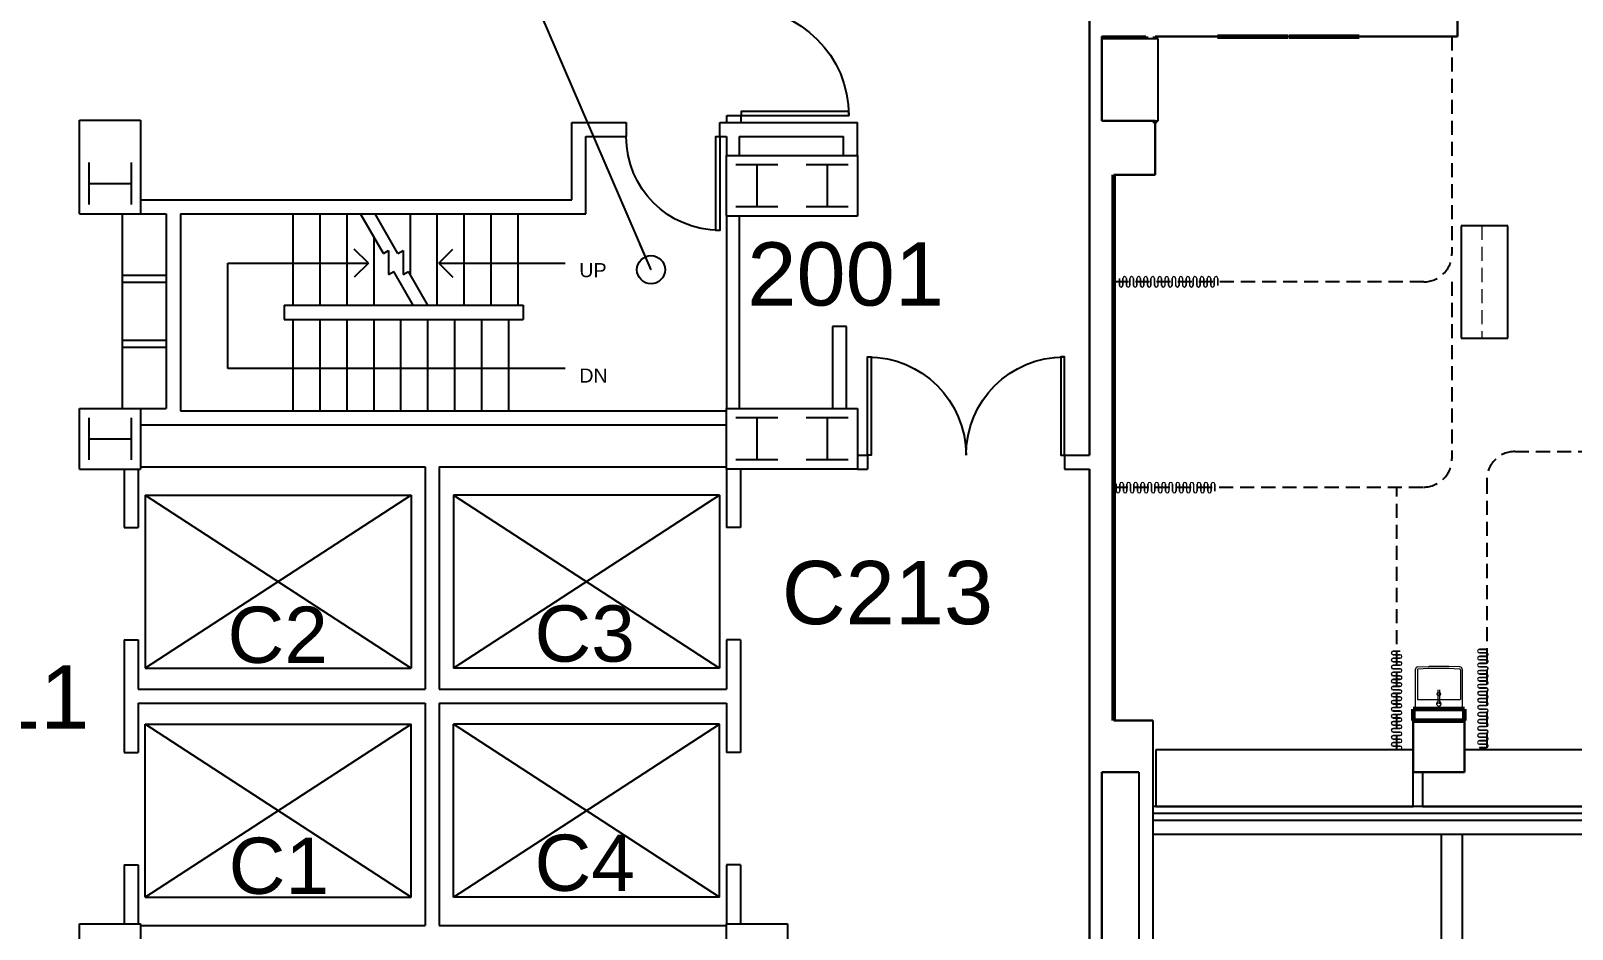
# Model space of a CAD drawing. Header units: inches. Extents: x -281 to 5521, y -151 to 3105.
# Drawn here: x 3314 to 3971, y 1324 to 1707 of the extents above; entities that cross this region are included whole.
import ezdxf

# ---------------------------------------------------------------- set-up
doc = ezdxf.new("R2010")
doc.units = ezdxf.units.IN
doc.header["$LTSCALE"] = 48
doc.header["$MEASUREMENT"] = 0
doc.linetypes.add('HIDDEN2', pattern=[0.1875, 0.125, -0.0625])
doc.layers.get('0').update_dxf_attribs({"linetype": 'CONTINUOUS'})
for name, color, linetype in [('A-ANNO-RNUM', 4, 'CONTINUOUS'), ('A-ANNO-TEXT', 4, 'CONTINUOUS'), ('A-ANNO-TEXT-IDEN', 4, 'CONTINUOUS'), ('A-CLNG-TRAK', 1, 'HIDDEN2'), ('A-DOOR', 2, 'CONTINUOUS'), ('A-FLOR-CASE', 3, 'CONTINUOUS'), ('A-FLOR-CASE-UPPR', 3, 'HIDDEN2'), ('A-FLOR-EVTR', 2, 'CONTINUOUS'), ('A-FLOR-STRS', 2, 'CONTINUOUS'), ('A-GLAZ', 2, 'CONTINUOUS'), ('A-GLAZ-SILL', 1, 'CONTINUOUS'), ('A-ROOF-THIN', 1, 'CONTINUOUS'), ('A-WALL-FULL', 6, 'CONTINUOUS'), ('S-COLS', 5, 'CONTINUOUS')]:
    doc.layers.add(name, color=color, linetype=linetype)
doc.layers.add('P-SANR-FIXT', color=2, linetype='CONTINUOUS', lineweight=9)
doc.layers.add('Q-SPCQ', color=91, linetype='CONTINUOUS', lineweight=9)
doc.styles.add('ARIAL', font='arial.ttf')
doc.styles.get("Standard").update_dxf_attribs({"font": 'SIMPLEX.SHX'})
doc.dimstyles.new('DIM1-4', dxfattribs={"dimscale": 48, "dimtxt": 0.09375, "dimasz": 0.125, "dimexe": 0.125, "dimexo": 0.09375, "dimgap": 0.046875, "dimtad": 1, "dimdec": 4, "dimzin": 7, "dimdsep": 46, "dimlunit": 4, "dimtxsty": 'Standard', "dimblk": 'TICK', "dimcen": 2.25, "dimdle": 1.5, "dimadec": 0, "dimazin": 0, "dimtfac": 1, "dimtdec": 4, "dimtix": 1, "dimtofl": 0, "dimtmove": 2, "dimatfit": 3, "dimldrblk": 'TICK', "dimfxl": 1, "dimtolj": 1, "dimtzin": 0, "dimarcsym": 0})

# ---------------------------------------------------------------- blocks, each defined once
blk = doc.blocks.new('*U207')
for p, q in [((0, 0), (0, 0)), ((-40, 0), (-40, 0))]:
    blk.add_line(p, q)
blk.add_lwpolyline([(0, 0), (0, 40), (-1.75, 40), (-1.75, 0)], close=True)
blk.add_arc((0, 0), 40, 90, 180)
blk = doc.blocks.new('*U151')
for p, q in [((0, 0), (0, 0)), ((-46, 0), (-46, 0))]:
    blk.add_line(p, q)
blk.add_lwpolyline([(0, 0), (0, -46), (-1.75, -46), (-1.75, 0)], close=True)
blk.add_arc((0, 0), 46, 180, 270)
blk = doc.blocks.new('TICK')
at = {"linetype": 'Continuous'}
blk.add_line((0.988, 0), (-0.988, 0), dxfattribs=at)
at = {"color": 11}
blk.add_line((-0.223, -0.223), (0.223, 0.223), dxfattribs=at)
blk = doc.blocks.new('*U149')
for p, q in [((0, 0), (0, 0)), ((46, 0), (46, 0))]:
    blk.add_line(p, q)
blk.add_lwpolyline([(0, 0), (0, 46), (1.75, 46), (1.75, 0)], close=True)
blk.add_arc((0, 0), 46, 0, 90)
blk = doc.blocks.new('*U150')
for p, q in [((0, 0), (0, 0)), ((-46, 0), (-46, 0))]:
    blk.add_line(p, q)
blk.add_lwpolyline([(0, 0), (0, 46), (-1.75, 46), (-1.75, 0)], close=True)
blk.add_arc((0, 0), 46, 90, 180)
blk = doc.blocks.new('CURTAIN8 - CURTAIN-841769-SECOND FLOOR INFUSION PLAN')
at = {"layer": 'Q-SPCQ'}
for p, q in [((1473.08, 259.48), (1470.08, 259.48)), ((1470.08, 259.45), (1473.08, 259.45)), ((1473.08, 258.01), (1470.08, 258.01)), ((1470.08, 257.98), (1473.08, 257.98)), ((1473.08, 259.45), (1473.08, 259.48)), ((1473.08, 256.48), (1470.08, 256.48)), ((1470.08, 256.45), (1473.08, 256.45)), ((1473.08, 255.01), (1470.08, 255.01)), ((1470.08, 254.98), (1473.08, 254.98)), ((1473.08, 253.48), (1470.08, 253.48)), ((1470.08, 253.45), (1473.08, 253.45)), ((1473.08, 252.01), (1470.08, 252.01)), ((1470.08, 251.98), (1473.08, 251.98)), ((1473.08, 250.48), (1470.08, 250.48)), ((1470.08, 250.45), (1473.08, 250.45)), ((1473.08, 249.01), (1470.08, 249.01)), ((1470.08, 248.98), (1473.08, 248.98)), ((1473.08, 247.48), (1470.08, 247.48)), ((1470.08, 247.45), (1473.08, 247.45)), ((1473.08, 246.01), (1470.08, 246.01)), ((1470.08, 245.98), (1473.08, 245.98)), ((1473.08, 244.48), (1470.08, 244.48)), ((1470.08, 244.45), (1473.08, 244.45)), ((1473.08, 243.01), (1470.08, 243.01)), ((1470.08, 242.98), (1473.08, 242.98)), ((1473.08, 241.48), (1470.08, 241.48)), ((1470.08, 241.45), (1473.08, 241.45)), ((1473.08, 240.01), (1470.08, 240.01)), ((1470.08, 239.98), (1473.08, 239.98)), ((1473.08, 238.48), (1470.08, 238.48)), ((1470.08, 238.45), (1473.08, 238.45)), ((1473.08, 237.01), (1470.08, 237.01)), ((1470.08, 236.98), (1473.08, 236.98)), ((1473.08, 235.48), (1470.08, 235.48)), ((1470.08, 235.45), (1473.08, 235.45)), ((1473.08, 234.01), (1470.08, 234.01)), ((1470.08, 233.98), (1473.08, 233.98)), ((1473.08, 232.48), (1470.08, 232.48)), ((1470.08, 232.45), (1473.08, 232.45)), ((1473.08, 231.01), (1470.08, 231.01)), ((1470.08, 230.98), (1473.08, 230.98)), ((1473.08, 229.48), (1470.08, 229.48)), ((1470.08, 229.45), (1473.08, 229.45)), ((1473.08, 228.01), (1470.08, 228.01)), ((1470.08, 227.98), (1473.08, 227.98)), ((1473.08, 226.48), (1470.08, 226.48)), ((1470.08, 226.45), (1473.08, 226.45)), ((1473.08, 225.01), (1470.08, 225.01)), ((1470.08, 224.98), (1473.08, 224.98)), ((1473.08, 223.48), (1470.08, 223.48)), ((1470.08, 223.45), (1473.08, 223.45)), ((1473.08, 222.01), (1470.08, 222.01)), ((1470.08, 221.98), (1473.08, 221.98)), ((1473.08, 220.48), (1470.08, 220.48)), ((1470.08, 220.45), (1473.08, 220.45)), ((1473.08, 219.01), (1470.08, 219.01)), ((1470.08, 218.98), (1473.08, 218.98)), ((1473.08, 217.48), (1470.08, 217.48)), ((1470.08, 217.48), (1470.08, 217.45)), ((1470.08, 217.45), (1473.08, 217.45))]:
    blk.add_line(p, q, dxfattribs=at)
for centre, radius, start, end in [((1470.08, 258.73), 0.75, 90, 270), ((1470.08, 258.73), 0.719, 90, 270), ((1473.08, 257.23), 0.781, 270, 90), ((1473.08, 257.23), 0.75, 270, 90), ((1470.08, 255.73), 0.75, 90, 270), ((1470.08, 252.73), 0.75, 90, 270), ((1470.08, 249.73), 0.75, 90, 270), ((1470.08, 255.73), 0.719, 90, 270), ((1470.08, 252.73), 0.719, 90, 270), ((1470.08, 249.73), 0.719, 90, 270), ((1473.08, 254.23), 0.781, 270, 90), ((1473.08, 254.23), 0.75, 270, 90), ((1473.08, 251.23), 0.781, 270, 90), ((1473.08, 251.23), 0.75, 270, 90), ((1470.08, 246.73), 0.75, 90, 270), ((1470.08, 243.73), 0.75, 90, 270), ((1470.08, 246.73), 0.719, 90, 270), ((1470.08, 243.73), 0.719, 90, 270), ((1473.08, 248.23), 0.781, 270, 90), ((1473.08, 248.23), 0.75, 270, 90), ((1473.08, 245.23), 0.781, 270, 90), ((1473.08, 245.23), 0.75, 270, 90), ((1470.08, 240.73), 0.75, 90, 270), ((1470.08, 237.73), 0.75, 90, 270), ((1470.08, 240.73), 0.719, 90, 270), ((1470.08, 237.73), 0.719, 90, 270), ((1473.08, 242.23), 0.781, 270, 90), ((1473.08, 242.23), 0.75, 270, 90), ((1473.08, 239.23), 0.781, 270, 90), ((1473.08, 239.23), 0.75, 270, 90), ((1473.08, 236.23), 0.781, 270, 90), ((1473.08, 236.23), 0.75, 270, 90), ((1470.08, 234.73), 0.75, 90, 270), ((1470.08, 231.73), 0.75, 90, 270), ((1470.08, 234.73), 0.719, 90, 270), ((1470.08, 231.73), 0.719, 90, 270), ((1473.08, 233.23), 0.781, 270, 90), ((1473.08, 233.23), 0.75, 270, 90), ((1473.08, 230.23), 0.781, 270, 90), ((1473.08, 230.23), 0.75, 270, 90), ((1470.08, 228.73), 0.75, 90, 270), ((1470.08, 225.73), 0.75, 90, 270), ((1470.08, 228.73), 0.719, 90, 270), ((1470.08, 225.73), 0.719, 90, 270), ((1473.08, 227.23), 0.781, 270, 90), ((1473.08, 227.23), 0.75, 270, 90), ((1473.08, 224.23), 0.781, 270, 90), ((1473.08, 224.23), 0.75, 270, 90), ((1470.08, 222.73), 0.75, 90, 270), ((1470.08, 219.73), 0.75, 90, 270), ((1470.08, 222.73), 0.719, 90, 270), ((1470.08, 219.73), 0.719, 90, 270), ((1473.08, 221.23), 0.781, 270, 90), ((1473.08, 221.23), 0.75, 270, 90), ((1473.08, 218.23), 0.781, 270, 90), ((1473.08, 218.23), 0.75, 270, 90)]:
    blk.add_arc(centre, radius, start, end, dxfattribs=at)
blk = doc.blocks.new('CURTAIN10 - CURTAIN-842269-SECOND FLOOR INFUSION PLAN')
at = {"layer": 'Q-SPCQ'}
for p, q in [((1473.08, 259.48), (1470.08, 259.48)), ((1470.08, 259.45), (1473.08, 259.45)), ((1473.08, 258.01), (1470.08, 258.01)), ((1470.08, 257.98), (1473.08, 257.98)), ((1473.08, 259.45), (1473.08, 259.48)), ((1473.08, 256.48), (1470.08, 256.48)), ((1470.08, 256.45), (1473.08, 256.45)), ((1473.08, 255.01), (1470.08, 255.01)), ((1470.08, 254.98), (1473.08, 254.98)), ((1473.08, 253.48), (1470.08, 253.48)), ((1470.08, 253.45), (1473.08, 253.45)), ((1473.08, 252.01), (1470.08, 252.01)), ((1470.08, 251.98), (1473.08, 251.98)), ((1473.08, 250.48), (1470.08, 250.48)), ((1470.08, 250.45), (1473.08, 250.45)), ((1473.08, 249.01), (1470.08, 249.01)), ((1470.08, 248.98), (1473.08, 248.98)), ((1473.08, 247.48), (1470.08, 247.48)), ((1470.08, 247.45), (1473.08, 247.45)), ((1473.08, 246.01), (1470.08, 246.01)), ((1470.08, 245.98), (1473.08, 245.98)), ((1473.08, 244.48), (1470.08, 244.48)), ((1470.08, 244.45), (1473.08, 244.45)), ((1473.08, 243.01), (1470.08, 243.01)), ((1470.08, 242.98), (1473.08, 242.98)), ((1473.08, 241.48), (1470.08, 241.48)), ((1470.08, 241.45), (1473.08, 241.45)), ((1473.08, 240.01), (1470.08, 240.01)), ((1470.08, 239.98), (1473.08, 239.98)), ((1473.08, 238.48), (1470.08, 238.48)), ((1470.08, 238.45), (1473.08, 238.45)), ((1473.08, 237.01), (1470.08, 237.01)), ((1470.08, 236.98), (1473.08, 236.98)), ((1473.08, 235.48), (1470.08, 235.48)), ((1470.08, 235.45), (1473.08, 235.45)), ((1473.08, 234.01), (1470.08, 234.01)), ((1470.08, 233.98), (1473.08, 233.98)), ((1473.08, 232.48), (1470.08, 232.48)), ((1470.08, 232.45), (1473.08, 232.45)), ((1473.08, 231.01), (1470.08, 231.01)), ((1470.08, 230.98), (1473.08, 230.98)), ((1473.08, 229.48), (1470.08, 229.48)), ((1470.08, 229.45), (1473.08, 229.45)), ((1473.08, 228.01), (1470.08, 228.01)), ((1470.08, 227.98), (1473.08, 227.98)), ((1473.08, 226.48), (1470.08, 226.48)), ((1470.08, 226.45), (1473.08, 226.45)), ((1473.08, 225.01), (1470.08, 225.01)), ((1470.08, 224.98), (1473.08, 224.98)), ((1473.08, 223.48), (1470.08, 223.48)), ((1470.08, 223.45), (1473.08, 223.45)), ((1473.08, 222.01), (1470.08, 222.01)), ((1470.08, 221.98), (1473.08, 221.98)), ((1473.08, 220.48), (1470.08, 220.48)), ((1470.08, 220.45), (1473.08, 220.45)), ((1473.08, 219.01), (1470.08, 219.01)), ((1470.08, 218.98), (1473.08, 218.98)), ((1473.08, 217.48), (1470.08, 217.48)), ((1470.08, 217.48), (1470.08, 217.45)), ((1470.08, 217.45), (1473.08, 217.45))]:
    blk.add_line(p, q, dxfattribs=at)
for centre, radius, start, end in [((1470.08, 258.73), 0.75, 90, 270), ((1470.08, 258.73), 0.719, 90, 270), ((1473.08, 257.23), 0.781, 270, 90), ((1473.08, 257.23), 0.75, 270, 90), ((1470.08, 255.73), 0.75, 90, 270), ((1470.08, 252.73), 0.75, 90, 270), ((1470.08, 249.73), 0.75, 90, 270), ((1470.08, 255.73), 0.719, 90, 270), ((1470.08, 252.73), 0.719, 90, 270), ((1470.08, 249.73), 0.719, 90, 270), ((1473.08, 254.23), 0.781, 270, 90), ((1473.08, 254.23), 0.75, 270, 90), ((1473.08, 251.23), 0.781, 270, 90), ((1473.08, 251.23), 0.75, 270, 90), ((1470.08, 246.73), 0.75, 90, 270), ((1470.08, 243.73), 0.75, 90, 270), ((1470.08, 246.73), 0.719, 90, 270), ((1470.08, 243.73), 0.719, 90, 270), ((1473.08, 248.23), 0.781, 270, 90), ((1473.08, 248.23), 0.75, 270, 90), ((1473.08, 245.23), 0.781, 270, 90), ((1473.08, 245.23), 0.75, 270, 90), ((1470.08, 240.73), 0.75, 90, 270), ((1470.08, 237.73), 0.75, 90, 270), ((1470.08, 240.73), 0.719, 90, 270), ((1470.08, 237.73), 0.719, 90, 270), ((1473.08, 242.23), 0.781, 270, 90), ((1473.08, 242.23), 0.75, 270, 90), ((1473.08, 239.23), 0.781, 270, 90), ((1473.08, 239.23), 0.75, 270, 90), ((1473.08, 236.23), 0.781, 270, 90), ((1473.08, 236.23), 0.75, 270, 90), ((1470.08, 234.73), 0.75, 90, 270), ((1470.08, 231.73), 0.75, 90, 270), ((1470.08, 234.73), 0.719, 90, 270), ((1470.08, 231.73), 0.719, 90, 270), ((1473.08, 233.23), 0.781, 270, 90), ((1473.08, 233.23), 0.75, 270, 90), ((1473.08, 230.23), 0.781, 270, 90), ((1473.08, 230.23), 0.75, 270, 90), ((1470.08, 228.73), 0.75, 90, 270), ((1470.08, 225.73), 0.75, 90, 270), ((1470.08, 228.73), 0.719, 90, 270), ((1470.08, 225.73), 0.719, 90, 270), ((1473.08, 227.23), 0.781, 270, 90), ((1473.08, 227.23), 0.75, 270, 90), ((1473.08, 224.23), 0.781, 270, 90), ((1473.08, 224.23), 0.75, 270, 90), ((1470.08, 222.73), 0.75, 90, 270), ((1470.08, 219.73), 0.75, 90, 270), ((1470.08, 222.73), 0.719, 90, 270), ((1470.08, 219.73), 0.719, 90, 270), ((1473.08, 221.23), 0.781, 270, 90), ((1473.08, 221.23), 0.75, 270, 90), ((1473.08, 218.23), 0.781, 270, 90), ((1473.08, 218.23), 0.75, 270, 90)]:
    blk.add_arc(centre, radius, start, end, dxfattribs=at)
blk = doc.blocks.new('Sink-Kohler K-2084 with sensor faucet - Sink-Kohler K-2084 with sensor faucet-V9-SECOND FLOOR INFUSION PLAN')
at = {"layer": 'P-SANR-FIXT'}
for p, q in [((-9.91, -17.06), (-9.91, -0.75)), ((9.17, -4.04), (-9.17, -4.04)), ((-9.17, -16.66), (-9.17, -4.04)), ((7.75, -0.51), (-7.75, -0.51)), ((-0.37, -4.79), (-0.37, -5.67)), ((0.37, -5.67), (0.37, -4.79)), ((9.17, -16.66), (9.17, -4.04)), ((9.91, -0.75), (9.91, -17.06)), ((-9, -17.97), (-4.21, -18.22)), ((-4.21, -18.22), (4.21, -18.22)), ((9, -17.97), (4.21, -18.22))]:
    blk.add_line(p, q, dxfattribs=at)
at = {"layer": 'P-SANR-FIXT', "flags": 128}
for points in [[(-0.37, -2.29), (-0.37, -2.45), (-0.37, -2.91), (-0.37, -3.62), (-0.37, -4.47), (-0.37, -4.79)], [(-0.37, -5.67), (-0.37, -6.55), (-0.37, -7.32), (-0.37, -7.87), (-0.37, -8.15), (-0.37, -8.17)], [(0.37, -4.79), (0.37, -3.91), (0.37, -3.14), (0.37, -2.58), (0.37, -2.31), (0.37, -2.29)], [(0.37, -8.17), (0.37, -8.01), (0.37, -7.54), (0.37, -6.84), (0.37, -5.98), (0.37, -5.67)]]:
    blk.add_lwpolyline(points, dxfattribs=at)
at = {"layer": 'P-SANR-FIXT'}
blk.add_circle((0, -6.41), 0.75, dxfattribs=at)
for centre, radius, start, end in [((0, -2.29), 1, 360, 180), ((0, -2.29), 1, 180, 248.06056), ((0, -2.29), 1, 292.53886, 360), ((-9, -17.06), 0.912, 180, 270), ((-8.74, -16.66), 0.432, 180, 270), ((-0.23, 140.96), 158.28, 266.91747, 273.3082), ((8.74, -16.66), 0.432, 293.13825, 0), ((9, -17.06), 0.912, 270, 360)]:
    blk.add_arc(centre, radius, start, end, dxfattribs=at)
blk = doc.blocks.new('CURTAIN9 - CURTAIN-842020-SECOND FLOOR INFUSION PLAN')
at = {"layer": 'Q-SPCQ'}
for p, q in [((1473.08, 259.48), (1470.08, 259.48)), ((1470.08, 259.45), (1473.08, 259.45)), ((1473.08, 258.01), (1470.08, 258.01)), ((1470.08, 257.98), (1473.08, 257.98)), ((1473.08, 259.45), (1473.08, 259.48)), ((1473.08, 256.48), (1470.08, 256.48)), ((1470.08, 256.45), (1473.08, 256.45)), ((1473.08, 255.01), (1470.08, 255.01)), ((1470.08, 254.98), (1473.08, 254.98)), ((1473.08, 253.48), (1470.08, 253.48)), ((1470.08, 253.45), (1473.08, 253.45)), ((1473.08, 252.01), (1470.08, 252.01)), ((1470.08, 251.98), (1473.08, 251.98)), ((1473.08, 250.48), (1470.08, 250.48)), ((1470.08, 250.45), (1473.08, 250.45)), ((1473.08, 249.01), (1470.08, 249.01)), ((1470.08, 248.98), (1473.08, 248.98)), ((1473.08, 247.48), (1470.08, 247.48)), ((1470.08, 247.45), (1473.08, 247.45)), ((1473.08, 246.01), (1470.08, 246.01)), ((1470.08, 245.98), (1473.08, 245.98)), ((1473.08, 244.48), (1470.08, 244.48)), ((1470.08, 244.45), (1473.08, 244.45)), ((1473.08, 243.01), (1470.08, 243.01)), ((1470.08, 242.98), (1473.08, 242.98)), ((1473.08, 241.48), (1470.08, 241.48)), ((1470.08, 241.45), (1473.08, 241.45)), ((1473.08, 240.01), (1470.08, 240.01)), ((1470.08, 239.98), (1473.08, 239.98)), ((1473.08, 238.48), (1470.08, 238.48)), ((1470.08, 238.45), (1473.08, 238.45)), ((1473.08, 237.01), (1470.08, 237.01)), ((1470.08, 236.98), (1473.08, 236.98)), ((1473.08, 235.48), (1470.08, 235.48)), ((1470.08, 235.45), (1473.08, 235.45)), ((1473.08, 234.01), (1470.08, 234.01)), ((1470.08, 233.98), (1473.08, 233.98)), ((1473.08, 232.48), (1470.08, 232.48)), ((1470.08, 232.45), (1473.08, 232.45)), ((1473.08, 231.01), (1470.08, 231.01)), ((1470.08, 230.98), (1473.08, 230.98)), ((1473.08, 229.48), (1470.08, 229.48)), ((1470.08, 229.45), (1473.08, 229.45)), ((1473.08, 228.01), (1470.08, 228.01)), ((1470.08, 227.98), (1473.08, 227.98)), ((1473.08, 226.48), (1470.08, 226.48)), ((1470.08, 226.45), (1473.08, 226.45)), ((1473.08, 225.01), (1470.08, 225.01)), ((1470.08, 224.98), (1473.08, 224.98)), ((1473.08, 223.48), (1470.08, 223.48)), ((1470.08, 223.45), (1473.08, 223.45)), ((1473.08, 222.01), (1470.08, 222.01)), ((1470.08, 221.98), (1473.08, 221.98)), ((1473.08, 220.48), (1470.08, 220.48)), ((1470.08, 220.45), (1473.08, 220.45)), ((1473.08, 219.01), (1470.08, 219.01)), ((1470.08, 218.98), (1473.08, 218.98)), ((1473.08, 217.48), (1470.08, 217.48)), ((1470.08, 217.48), (1470.08, 217.45)), ((1470.08, 217.45), (1473.08, 217.45))]:
    blk.add_line(p, q, dxfattribs=at)
for centre, radius, start, end in [((1470.08, 258.73), 0.75, 90, 270), ((1470.08, 258.73), 0.719, 90, 270), ((1473.08, 257.23), 0.781, 270, 90), ((1473.08, 257.23), 0.75, 270, 90), ((1470.08, 255.73), 0.75, 90, 270), ((1470.08, 252.73), 0.75, 90, 270), ((1470.08, 249.73), 0.75, 90, 270), ((1470.08, 255.73), 0.719, 90, 270), ((1470.08, 252.73), 0.719, 90, 270), ((1470.08, 249.73), 0.719, 90, 270), ((1473.08, 254.23), 0.781, 270, 90), ((1473.08, 254.23), 0.75, 270, 90), ((1473.08, 251.23), 0.781, 270, 90), ((1473.08, 251.23), 0.75, 270, 90), ((1470.08, 246.73), 0.75, 90, 270), ((1470.08, 243.73), 0.75, 90, 270), ((1470.08, 246.73), 0.719, 90, 270), ((1470.08, 243.73), 0.719, 90, 270), ((1473.08, 248.23), 0.781, 270, 90), ((1473.08, 248.23), 0.75, 270, 90), ((1473.08, 245.23), 0.781, 270, 90), ((1473.08, 245.23), 0.75, 270, 90), ((1470.08, 240.73), 0.75, 90, 270), ((1470.08, 237.73), 0.75, 90, 270), ((1470.08, 240.73), 0.719, 90, 270), ((1470.08, 237.73), 0.719, 90, 270), ((1473.08, 242.23), 0.781, 270, 90), ((1473.08, 242.23), 0.75, 270, 90), ((1473.08, 239.23), 0.781, 270, 90), ((1473.08, 239.23), 0.75, 270, 90), ((1473.08, 236.23), 0.781, 270, 90), ((1473.08, 236.23), 0.75, 270, 90), ((1470.08, 234.73), 0.75, 90, 270), ((1470.08, 231.73), 0.75, 90, 270), ((1470.08, 234.73), 0.719, 90, 270), ((1470.08, 231.73), 0.719, 90, 270), ((1473.08, 233.23), 0.781, 270, 90), ((1473.08, 233.23), 0.75, 270, 90), ((1473.08, 230.23), 0.781, 270, 90), ((1473.08, 230.23), 0.75, 270, 90), ((1470.08, 228.73), 0.75, 150.00212, 270), ((1470.08, 225.73), 0.75, 90, 270), ((1470.08, 228.73), 0.719, 90, 270), ((1470.08, 225.73), 0.719, 90, 270), ((1470.08, 228.73), 0.75, 90, 150), ((1473.08, 227.23), 0.781, 270, 90), ((1473.08, 227.23), 0.75, 270, 90), ((1473.08, 224.23), 0.781, 270, 90), ((1473.08, 224.23), 0.75, 270, 90), ((1470.08, 222.73), 0.75, 90, 270), ((1470.08, 219.73), 0.75, 90, 270), ((1470.08, 222.73), 0.719, 90, 270), ((1470.08, 219.73), 0.719, 90, 270), ((1473.08, 221.23), 0.781, 270, 90), ((1473.08, 221.23), 0.75, 270, 90), ((1473.08, 218.23), 0.781, 270, 90), ((1473.08, 218.23), 0.75, 270, 90)]:
    blk.add_arc(centre, radius, start, end, dxfattribs=at)
blk = doc.blocks.new('CURTAIN11 - CURTAIN-843046-SECOND FLOOR INFUSION PLAN')
at = {"layer": 'Q-SPCQ'}
for p, q in [((1473.08, 259.48), (1470.08, 259.48)), ((1470.08, 259.45), (1473.08, 259.45)), ((1473.08, 258.01), (1470.08, 258.01)), ((1470.08, 257.98), (1473.08, 257.98)), ((1473.08, 259.45), (1473.08, 259.48)), ((1473.08, 256.48), (1470.08, 256.48)), ((1470.08, 256.45), (1473.08, 256.45)), ((1473.08, 255.01), (1470.08, 255.01)), ((1470.08, 254.98), (1473.08, 254.98)), ((1473.08, 253.48), (1470.08, 253.48)), ((1470.08, 253.45), (1473.08, 253.45)), ((1473.08, 252.01), (1470.08, 252.01)), ((1470.08, 251.98), (1473.08, 251.98)), ((1473.08, 250.48), (1470.08, 250.48)), ((1470.08, 250.45), (1473.08, 250.45)), ((1473.08, 249.01), (1470.08, 249.01)), ((1470.08, 248.98), (1473.08, 248.98)), ((1473.08, 247.48), (1470.08, 247.48)), ((1470.08, 247.45), (1473.08, 247.45)), ((1473.08, 246.01), (1470.08, 246.01)), ((1470.08, 245.98), (1473.08, 245.98)), ((1473.08, 244.48), (1470.08, 244.48)), ((1470.08, 244.45), (1473.08, 244.45)), ((1473.08, 243.01), (1470.08, 243.01)), ((1470.08, 242.98), (1473.08, 242.98)), ((1473.08, 241.48), (1470.08, 241.48)), ((1470.08, 241.45), (1473.08, 241.45)), ((1473.08, 240.01), (1470.08, 240.01)), ((1470.08, 239.98), (1473.08, 239.98)), ((1473.08, 238.48), (1470.08, 238.48)), ((1470.08, 238.45), (1473.08, 238.45)), ((1473.08, 237.01), (1470.08, 237.01)), ((1470.08, 236.98), (1473.08, 236.98)), ((1473.08, 235.48), (1470.08, 235.48)), ((1470.08, 235.45), (1473.08, 235.45)), ((1473.08, 234.01), (1470.08, 234.01)), ((1470.08, 233.98), (1473.08, 233.98)), ((1473.08, 232.48), (1470.08, 232.48)), ((1470.08, 232.45), (1473.08, 232.45)), ((1473.08, 231.01), (1470.08, 231.01)), ((1470.08, 230.98), (1473.08, 230.98)), ((1473.08, 229.48), (1470.08, 229.48)), ((1470.08, 229.45), (1473.08, 229.45)), ((1473.08, 228.01), (1470.08, 228.01)), ((1470.08, 227.98), (1473.08, 227.98)), ((1473.08, 226.48), (1470.08, 226.48)), ((1470.08, 226.45), (1473.08, 226.45)), ((1473.08, 225.01), (1470.08, 225.01)), ((1470.08, 224.98), (1473.08, 224.98)), ((1473.08, 223.48), (1470.08, 223.48)), ((1470.08, 223.45), (1473.08, 223.45)), ((1473.08, 222.01), (1470.08, 222.01)), ((1470.08, 221.98), (1473.08, 221.98)), ((1473.08, 220.48), (1470.08, 220.48)), ((1470.08, 220.45), (1473.08, 220.45)), ((1473.08, 219.01), (1470.08, 219.01)), ((1470.08, 218.98), (1473.08, 218.98)), ((1473.08, 217.48), (1470.08, 217.48)), ((1470.08, 217.48), (1470.08, 217.45)), ((1470.08, 217.45), (1473.08, 217.45))]:
    blk.add_line(p, q, dxfattribs=at)
for centre, radius, start, end in [((1470.08, 258.73), 0.75, 90, 270), ((1470.08, 258.73), 0.719, 90, 270), ((1473.08, 257.23), 0.781, 270, 90), ((1473.08, 257.23), 0.75, 270, 90), ((1470.08, 255.73), 0.75, 90, 270), ((1470.08, 252.73), 0.75, 90, 270), ((1470.08, 249.73), 0.75, 90, 270), ((1470.08, 255.73), 0.719, 90, 270), ((1470.08, 252.73), 0.719, 90, 270), ((1470.08, 249.73), 0.719, 90, 270), ((1473.08, 254.23), 0.781, 270, 90), ((1473.08, 254.23), 0.75, 270, 90), ((1473.08, 251.23), 0.781, 270, 90), ((1473.08, 251.23), 0.75, 270, 90), ((1470.08, 246.73), 0.75, 90, 270), ((1470.08, 243.73), 0.75, 90, 270), ((1470.08, 246.73), 0.719, 90, 270), ((1470.08, 243.73), 0.719, 90, 270), ((1473.08, 248.23), 0.781, 270, 90), ((1473.08, 248.23), 0.75, 270, 90), ((1473.08, 245.23), 0.781, 270, 90), ((1473.08, 245.23), 0.75, 270, 90), ((1470.08, 240.73), 0.75, 90, 270), ((1470.08, 237.73), 0.75, 90, 270), ((1470.08, 240.73), 0.719, 90, 270), ((1470.08, 237.73), 0.719, 90, 270), ((1473.08, 242.23), 0.781, 270, 90), ((1473.08, 242.23), 0.75, 270, 90), ((1473.08, 239.23), 0.781, 270, 90), ((1473.08, 239.23), 0.75, 270, 90), ((1473.08, 236.23), 0.781, 270, 90), ((1473.08, 236.23), 0.75, 270, 90), ((1470.08, 234.73), 0.75, 90, 270), ((1470.08, 231.73), 0.75, 90, 270), ((1470.08, 234.73), 0.719, 90, 270), ((1470.08, 231.73), 0.719, 90, 270), ((1473.08, 233.23), 0.781, 270, 90), ((1473.08, 233.23), 0.75, 270, 90), ((1473.08, 230.23), 0.781, 270, 90), ((1473.08, 230.23), 0.75, 270, 90), ((1470.08, 228.73), 0.75, 90, 270), ((1470.08, 225.73), 0.75, 90, 270), ((1470.08, 228.73), 0.719, 90, 270), ((1470.08, 225.73), 0.719, 90, 270), ((1473.08, 227.23), 0.781, 270, 90), ((1473.08, 227.23), 0.75, 270, 90), ((1473.08, 224.23), 0.781, 270, 90), ((1473.08, 224.23), 0.75, 270, 90), ((1470.08, 222.73), 0.75, 90, 270), ((1470.08, 219.73), 0.75, 90, 270), ((1470.08, 222.73), 0.719, 90, 270), ((1470.08, 219.73), 0.719, 90, 270), ((1473.08, 221.23), 0.781, 270, 90), ((1473.08, 221.23), 0.75, 270, 90), ((1473.08, 218.23), 0.781, 270, 90), ((1473.08, 218.23), 0.75, 270, 90)]:
    blk.add_arc(centre, radius, start, end, dxfattribs=at)
blk = doc.blocks.new('SOILED UTILITY 2 - SOILED UTILITY 2-907879-SECOND FLOOR INFUSION PLAN')
at = {"layer": 'A-FLOR-CASE'}
for p, q in [((991.08, 440.92), (991.08, 392.92)), ((1011.08, 440.92), (991.08, 440.92)), ((1011.08, 392.92), (1011.08, 440.92)), ((991.08, 392.92), (1011.08, 392.92))]:
    blk.add_line(p, q, dxfattribs=at)
blk = doc.blocks.new('Tall Cabinet-Double Door_4_a - 35_-1522886-SECOND FLOOR INFUSION PLAN')
at = {"layer": 'A-FLOR-CASE'}
for p, q in [((18.24, 0), (-16.76, 0)), ((-16.76, 0), (-16.76, -24)), ((18.24, -24), (18.24, 0)), ((-16.76, -24), (18.24, -24))]:
    blk.add_line(p, q, dxfattribs=at)

msp = doc.modelspace()

# ---------------------------------------------------------------- linework, layer by layer
at = {"layer": 'A-ANNO-TEXT'}
for p, q in [((3457.74, 1608), (3451.74, 1614)), ((3487.74, 1608), (3493.74, 1614)), ((3397.74, 1608), (3457.74, 1608)), ((3397.74, 1563), (3397.74, 1608)), ((3457.74, 1608), (3451.74, 1602)), ((3487.74, 1608), (3493.74, 1602)), ((3487.74, 1608), (3541.74, 1608)), ((3541.74, 1563), (3397.74, 1563))]:
    msp.add_line(p, q, dxfattribs=at)
at = {"layer": 'A-CLNG-TRAK'}
for p, q in [((3920.06, 1704.75), (3920.06, 1612)), ((3908.06, 1600), (3775.75, 1600)), ((3920.06, 1600), (3920.06, 1524.41)), ((3946.94, 1527.56), (4015.37, 1527.56)), ((3934.94, 1515.56), (3934.94, 1400.25)), ((3775.75, 1512.41), (3908.06, 1512.41)), ((3896.5, 1400.31), (3896.5, 1512.41))]:
    msp.add_line(p, q, dxfattribs=at)
for centre, start, end in [((3908.06, 1612), 270, 0), ((3946.94, 1515.56), 90, 180), ((3908.06, 1524.41), 270, 0)]:
    msp.add_arc(centre, 12, start, end, dxfattribs=at)
at = {"layer": 'A-FLOR-CASE'}
for p, q in [((3352.74, 1629), (3352.74, 1546)), ((3352.74, 1602.83), (3371.5, 1602.83)), ((3352.74, 1599.83), (3371.5, 1599.83)), ((3352.74, 1575.17), (3371.5, 1575.17)), ((3352.74, 1572.17), (3371.5, 1572.17)), ((3793.8, 1400.25), (3793.8, 1376)), ((3903.5, 1400.25), (3793.8, 1400.25)), ((3903.5, 1376), (3903.5, 1400.25)), ((3925.5, 1400.25), (3925.5, 1390.75)), ((4021.5, 1400.25), (3925.5, 1400.25)), ((3925.5, 1390.75), (3907.5, 1390.75)), ((3907.5, 1390.75), (3907.5, 1376)), ((3793.8, 1376), (3903.5, 1376)), ((3907.5, 1376), (4041.5, 1376))]:
    msp.add_line(p, q, dxfattribs=at)
at = {"layer": 'A-FLOR-CASE-UPPR', "lineweight": 9}
msp.add_line((3932.89, 1623.94), (3932.89, 1575.94), dxfattribs=at)
at = {"layer": 'A-FLOR-EVTR'}
for p, q in [((3362.5, 1509), (3476, 1509)), ((3362.5, 1509), (3362.5, 1435.14)), ((3362.5, 1509), (3476, 1435.14)), ((3476, 1509), (3362.5, 1435.14)), ((3476, 1509), (3476, 1435.14)), ((3494, 1509), (3607.5, 1435.14)), ((3607.5, 1509), (3494, 1435.14)), ((3607.5, 1509), (3494, 1509)), ((3494, 1509), (3494, 1435.14)), ((3607.5, 1509), (3607.5, 1435.14)), ((3362.5, 1435.14), (3476, 1435.14)), ((3607.5, 1435.14), (3494, 1435.14)), ((3476, 1337.28), (3362.5, 1411.14)), ((3362.5, 1337.28), (3476, 1411.14)), ((3362.5, 1337.28), (3362.5, 1411.14)), ((3362.5, 1411.14), (3476, 1411.14)), ((3476, 1337.28), (3476, 1411.14)), ((3494, 1337.28), (3494, 1411.14)), ((3607.5, 1411.14), (3494, 1411.14)), ((3607.5, 1337.28), (3494, 1411.14)), ((3494, 1337.28), (3607.5, 1411.14)), ((3607.5, 1337.28), (3607.5, 1411.14)), ((3362.5, 1337.28), (3476, 1337.28)), ((3607.5, 1337.28), (3494, 1337.28))]:
    msp.add_line(p, q, dxfattribs=at)
at = {"layer": 'A-FLOR-STRS'}
for p, q in [((3425.5, 1629), (3425.5, 1590)), ((3437, 1629), (3437, 1590)), ((3448.5, 1629), (3448.5, 1590)), ((3464.13, 1612.09), (3454.37, 1629)), ((3470.37, 1612.09), (3460.61, 1629)), ((3475.5, 1629), (3475.5, 1603.2)), ((3487, 1629), (3487, 1590)), ((3498.5, 1629), (3498.5, 1590)), ((3510, 1629), (3510, 1590)), ((3521.5, 1629), (3521.5, 1590)), ((3460, 1619.24), (3460, 1590)), ((3464.13, 1612.09), (3466.3, 1613.35)), ((3466.3, 1613.35), (3466.3, 1603.08)), ((3470.37, 1612.09), (3472.55, 1613.35)), ((3472.55, 1613.35), (3472.55, 1603.08)), ((3466.3, 1603.08), (3468.58, 1604.39)), ((3476.88, 1590), (3468.58, 1604.39)), ((3472.55, 1603.08), (3474.82, 1604.39)), ((3483.12, 1590), (3474.82, 1604.39)), ((3425.5, 1584), (3425.5, 1545)), ((3437, 1584), (3437, 1545)), ((3448.5, 1584), (3448.5, 1545)), ((3460, 1584), (3460, 1545)), ((3471.5, 1584), (3471.5, 1545)), ((3483, 1584), (3483, 1545)), ((3494.5, 1584), (3494.5, 1545)), ((3506, 1584), (3506, 1545)), ((3517.5, 1584), (3517.5, 1545))]:
    msp.add_line(p, q, dxfattribs=at)
at = {"layer": 'A-GLAZ'}
msp.add_line((4481.5, 1372.99), (3792.5, 1372.99), dxfattribs=at)
at = {"layer": 'A-GLAZ-SILL'}
for p, q in [((4481.5, 1375.99), (3792.5, 1375.99)), ((5008.5, 1369.99), (3792.5, 1369.99))]:
    msp.add_line(p, q, dxfattribs=at)
at = {"layer": 'A-ROOF-THIN'}
for p, q in [((3915.5, 1364), (3915.5, 1191)), ((3924.5, 1364), (3924.5, 1191))]:
    msp.add_line(p, q, dxfattribs=at)
at = {"layer": 'A-WALL-FULL', "lineweight": 30}
for p, q in [((3765.5, 2108), (3765.5, 1526)), ((3922.5, 1704.75), (3922.5, 1720.75)), ((3770.75, 1668.75), (3770.75, 1704.75)), ((3770.75, 1704.75), (3789.5, 1704.75)), ((3793.5, 1704.75), (3820, 1704.75)), ((3850, 1704.75), (3850.5, 1704.75)), ((3880.5, 1704.75), (3922.5, 1704.75)), ((3793.5, 1668.75), (3770.75, 1668.75)), ((3793.5, 1650.63), (3793.5, 1667.75)), ((3775.75, 1645.75), (3793.5, 1645.75)), ((3793.5, 1645.75), (3793.5, 1650.63)), ((3765.5, 1520), (3765.5, 1319)), ((3792.5, 1412.75), (3775.75, 1412.75)), ((3770.75, 1319), (3770.75, 1390.75)), ((3770.75, 1390.75), (3786.5, 1390.75))]:
    msp.add_line(p, q, dxfattribs=at)
at = {"layer": 'A-WALL-FULL', "lineweight": 60}
for p, q in [((3789.5, 1704.75), (3789.5, 1703.75)), ((3793.5, 1703.75), (3793.5, 1704.75)), ((3820, 1704.75), (3850, 1704.75)), ((3850.5, 1704.75), (3880.5, 1704.75)), ((3793.5, 1667.75), (3793.5, 1668.75)), ((3775.75, 1412.75), (3775.75, 1645.75)), ((3925.5, 1417.63), (3903.5, 1417.63)), ((3903.5, 1417.63), (3903.5, 1412.75)), ((3925.5, 1412.75), (3925.5, 1417.63)), ((3903.5, 1412.75), (3925.5, 1412.75))]:
    msp.add_line(p, q, dxfattribs=at)
at = {"layer": 'A-WALL-FULL'}
for p, q in [((3610.74, 1671), (3616.74, 1671)), ((3610.74, 1668), (3610.74, 1671)), ((3616.74, 1668), (3616.74, 1671)), ((3544.5, 1635), (3544.5, 1668)), ((3544.5, 1668), (3567.74, 1668)), ((3567.74, 1668), (3567.74, 1662)), ((3607.74, 1668), (3666.5, 1668)), ((3607.74, 1662), (3607.74, 1668)), ((3666.5, 1654), (3666.5, 1668)), ((3550.5, 1629), (3550.5, 1662)), ((3550.5, 1662), (3567.74, 1662)), ((3607.74, 1662), (3610.5, 1662)), ((3610.5, 1662), (3610.5, 1654)), ((3615.97, 1662), (3660.5, 1662)), ((3615.97, 1662), (3615.97, 1654)), ((3660.5, 1654), (3660.5, 1662)), ((3360.5, 1635), (3544.5, 1635)), ((3359.5, 1629), (3371.5, 1629)), ((3371.5, 1629), (3371.5, 1546)), ((3377.5, 1629), (3550.5, 1629)), ((3377.5, 1629), (3377.5, 1545)), ((3610.5, 1628), (3610.5, 1545.5)), ((3615.97, 1628), (3615.97, 1545.5)), ((3421.74, 1590), (3421.74, 1584)), ((3421.74, 1590), (3523.74, 1590)), ((3523.74, 1590), (3523.74, 1584)), ((3421.74, 1584), (3523.74, 1584)), ((3655.74, 1581), (3655.74, 1546)), ((3661.74, 1581), (3655.74, 1581)), ((3661.74, 1546), (3661.74, 1581)), ((3360.5, 1546), (3371.5, 1546)), ((3360.5, 1539), (3610.5, 1539)), ((3377.5, 1545), (3610.5, 1545)), ((3666.5, 1526), (3670.74, 1526)), ((3670.74, 1526), (3670.74, 1520)), ((3754.74, 1526), (3765.5, 1526)), ((3754.74, 1526), (3754.74, 1520)), ((3353.5, 1520), (3353.5, 1495.14)), ((3359.5, 1520), (3359.5, 1495.14)), ((3360.5, 1521), (3482, 1521)), ((3482, 1521), (3482, 1426.14)), ((3488, 1521), (3488, 1426.14)), ((3488, 1521), (3610.5, 1521)), ((3610.5, 1520), (3610.5, 1495.14)), ((3616.5, 1520), (3616.5, 1495.14)), ((3666.5, 1520), (3670.74, 1520)), ((3754.74, 1520), (3765.5, 1520)), ((3353.5, 1495.14), (3359.5, 1495.14)), ((3616.5, 1495.14), (3610.5, 1495.14)), ((3353.5, 1447.14), (3359.5, 1447.14)), ((3353.5, 1447.14), (3353.5, 1399.14)), ((3359.5, 1447.14), (3359.5, 1426.14)), ((3610.5, 1447.14), (3610.5, 1426.14)), ((3616.5, 1447.14), (3610.5, 1447.14)), ((3616.5, 1447.14), (3616.5, 1399.14)), ((3359.5, 1426.14), (3482, 1426.14)), ((3488, 1426.14), (3610.5, 1426.14)), ((3359.5, 1420.14), (3359.5, 1399.14)), ((3359.5, 1420.14), (3482, 1420.14)), ((3482, 1420.14), (3482, 1325.28)), ((3488, 1420.14), (3488, 1325.28)), ((3488, 1420.14), (3610.5, 1420.14)), ((3610.5, 1420.14), (3610.5, 1399.14)), ((3792.5, 1412.75), (3792.5, 1313)), ((3353.5, 1399.14), (3359.5, 1399.14)), ((3616.5, 1399.14), (3610.5, 1399.14)), ((3786.5, 1390.75), (3786.5, 1319)), ((5008.5, 1364), (3792.5, 1364)), ((3353.5, 1351.14), (3353.5, 1326)), ((3353.5, 1351.14), (3359.5, 1351.14)), ((3359.5, 1351.14), (3359.5, 1326)), ((3616.5, 1351.14), (3610.5, 1351.14)), ((3610.5, 1351.14), (3610.5, 1326)), ((3616.5, 1351.14), (3616.5, 1326)), ((3360.5, 1325.28), (3482, 1325.28)), ((3488, 1325.28), (3610.5, 1325.28))]:
    msp.add_line(p, q, dxfattribs=at)
at = {"layer": 'S-COLS'}
for p, q in [((3334.5, 1629), (3334.5, 1669)), ((3334.5, 1669), (3360.5, 1669)), ((3360.5, 1669), (3360.5, 1629)), ((3338.5, 1651), (3338.5, 1633)), ((3356.5, 1651), (3356.5, 1633)), ((3610.5, 1654), (3666.5, 1654)), ((3610.5, 1628), (3610.5, 1654)), ((3666.5, 1654), (3666.5, 1628)), ((3632.5, 1650), (3614.5, 1650)), ((3623.5, 1650), (3623.5, 1632)), ((3662.5, 1650), (3644.5, 1650)), ((3653.5, 1650), (3653.5, 1632)), ((3338.5, 1642), (3356.5, 1642)), ((3632.5, 1632), (3614.5, 1632)), ((3662.5, 1632), (3644.5, 1632)), ((3334.5, 1629), (3360.5, 1629)), ((3666.5, 1628), (3610.5, 1628)), ((3334.5, 1520), (3334.5, 1546)), ((3334.5, 1546), (3360.5, 1546)), ((3360.5, 1546), (3360.5, 1520)), ((3610.5, 1520), (3610.5, 1546)), ((3610.5, 1546), (3666.5, 1546)), ((3666.5, 1546), (3666.5, 1520)), ((3338.5, 1542), (3338.5, 1524)), ((3356.5, 1542), (3356.5, 1524)), ((3632.5, 1542), (3614.5, 1542)), ((3623.5, 1542), (3623.5, 1524)), ((3662.5, 1542), (3644.5, 1542)), ((3653.5, 1542), (3653.5, 1524)), ((3338.5, 1533), (3356.5, 1533)), ((3334.5, 1520), (3360.5, 1520)), ((3666.5, 1520), (3610.5, 1520)), ((3632.5, 1524), (3614.5, 1524)), ((3662.5, 1524), (3644.5, 1524)), ((3334.5, 1326), (3360.5, 1326)), ((3334.5, 1300), (3334.5, 1326)), ((3360.5, 1326), (3360.5, 1300)), ((3610.5, 1326), (3636.5, 1326)), ((3610.5, 1300), (3610.5, 1326)), ((3636.5, 1326), (3636.5, 1300))]:
    msp.add_line(p, q, dxfattribs=at)
at = {"layer": 'S-COLS', "lineweight": 30}
for p, q in [((3925.5, 1412.75), (3903.5, 1412.75)), ((3903.5, 1390.75), (3903.5, 1412.75)), ((3925.5, 1390.75), (3925.5, 1412.75)), ((3903.5, 1390.75), (3925.5, 1390.75))]:
    msp.add_line(p, q, dxfattribs=at)

# ---------------------------------------------------------------- block references
at = {"layer": 'A-DOOR', "xscale": -1}
for name, p, rotation in [('*U151', (3616.74, 1671), 90), ('*U207', (3607.74, 1662), 179.9999999999999)]:
    msp.add_blockref(name, p, dxfattribs=dict(at, rotation=rotation))
at = {"layer": 'A-DOOR', "xscale": -0.9130434782608696, "yscale": 0.9130434782608696, "zscale": 0.9130434782608696}
for name, p in [('*U150', (3670.74, 1526)), ('*U149', (3754.74, 1526))]:
    msp.add_blockref(name, p, dxfattribs=at)
at = {"layer": 'A-FLOR-CASE', "rotation": 90}
msp.add_blockref('Tall Cabinet-Double Door_4_a - 35_-1522886-SECOND FLOOR INFUSION PLAN', (3770.75, 1685.51), dxfattribs=at)
at = {"layer": 'A-FLOR-CASE'}
msp.add_blockref('SOILED UTILITY 2 - SOILED UTILITY 2-907879-SECOND FLOOR INFUSION PLAN', (2932.92, 1183.02), dxfattribs=at)
at = {"layer": 'P-SANR-FIXT', "rotation": 179.9999999999999}
msp.add_blockref('Sink-Kohler K-2084 with sensor faucet - Sink-Kohler K-2084 with sensor faucet-V9-SECOND FLOOR INFUSION PLAN', (3914.5, 1417.63), dxfattribs=at)
at = {"layer": 'Q-SPCQ'}
for name, p, rotation in [('CURTAIN11 - CURTAIN-843046-SECOND FLOOR INFUSION PLAN', (4037.65, 128.42), 90), ('CURTAIN10 - CURTAIN-842269-SECOND FLOOR INFUSION PLAN', (4036.35, 40.54), 90), ('CURTAIN9 - CURTAIN-842020-SECOND FLOOR INFUSION PLAN', (5368.08, 1659.79), 179.9999999999999), ('CURTAIN8 - CURTAIN-841769-SECOND FLOOR INFUSION PLAN', (5404.88, 1660.6), 179.9999999999999)]:
    msp.add_blockref(name, p, dxfattribs=dict(at, rotation=rotation))

# ---------------------------------------------------------------- texts
at = {"layer": 'A-ANNO-RNUM', "style": 'ARIAL'}
for s, p in [('2001', (3619.43, 1589.87)), ('C213', (3634.14, 1453.85)), ('C211', (3248.53, 1409.31))]:
    msp.add_text(s, height=27, dxfattribs=at).set_placement(p)
at = {"layer": 'A-ANNO-TEXT', "style": 'ARIAL'}
for s, p in [('UP', (3547.74, 1602)), ('DN', (3547.74, 1557))]:
    msp.add_text(s, height=6, dxfattribs=at).set_placement(p)
at = {"layer": 'A-ANNO-TEXT-IDEN', "style": 'ARIAL'}
for s, p in [('C2', (3397.62, 1437.34)), ('C3', (3528.62, 1437.86)), ('C1', (3398.12, 1338.73)), ('C4', (3528.62, 1340.01))]:
    msp.add_text(s, height=24, dxfattribs=at).set_placement(p)

# ---------------------------------------------------------------- leaders
at = {"layer": 'A-ANNO-TEXT-IDEN'}
msp.add_leader([(3578.34, 1605.19), (3459.15, 1882.18), (3442.14, 1882.18)], dimstyle='DIM1-4', override={"dimscale": 96, "dimgap": 0, "dimtad": 0, "dimldrblk": 'DotBlank'}, dxfattribs=at)

doc.saveas('drawing.dxf')
